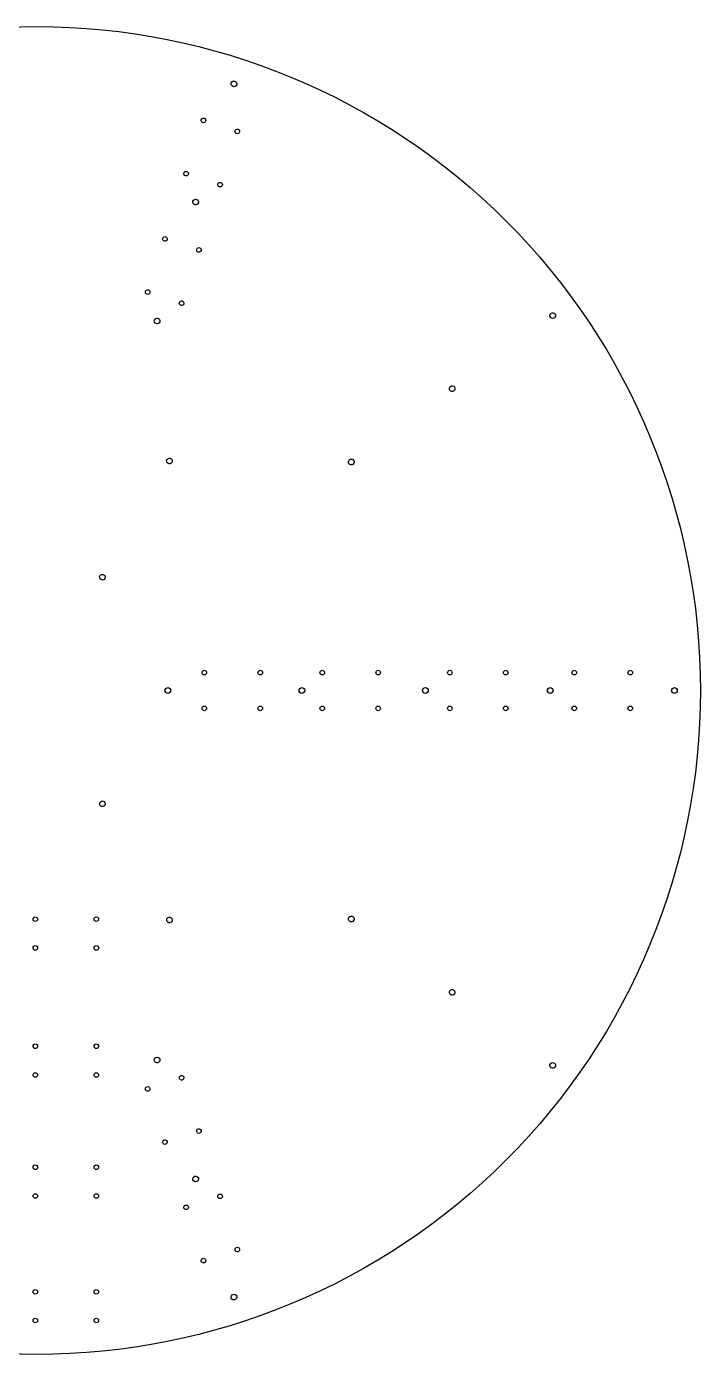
# Model space of a CAD drawing. Header units: millimetres. Extents: x -608 to 608, y 692 to 1908.
# Drawn here: x -10 to 608, y 692 to 1908 of the extents above; entities that cross this region are included whole.
import ezdxf

# ---------------------------------------------------------------- set-up
doc = ezdxf.new("R2010")
doc.units = ezdxf.units.MM
for name, color, linetype in [('contour_ext', 7, 'CONTINUOUS'), ('drill-4.2', 7, 'CONTINUOUS'), ('drill-5.2', 7, 'CONTINUOUS')]:
    doc.layers.add(name, color=color, linetype=linetype)

msp = doc.modelspace()

# ---------------------------------------------------------------- linework, layer by layer
at = {"layer": 'contour_ext', "color": 7}
msp.add_line((607.5, 1300), (607.5, 1300), dxfattribs=at)
for points in [[(-429.56737, 1729.56737), (-315.63902, 1843.495719), (-161.119018, 1907.5), (0, 1907.5)], [(0, 1907.5), (161.119018, 1907.5), (315.63902, 1843.495719), (429.56737, 1729.56737)], [(429.56737, 1729.56737), (543.495719, 1615.63902), (607.5, 1461.119018), (607.5, 1300)], [(607.5, 1300), (607.5, 1138.880982), (543.495719, 984.36098), (429.56737, 870.43263)], [(0, 692.5), (-161.119018, 692.5), (-315.63902, 756.504281), (-429.56737, 870.43263)], [(429.56737, 870.43263), (315.63902, 756.504281), (161.119018, 692.5), (0, 692.5)]]:
    msp.add_open_spline(points, degree=3, dxfattribs=at)
at = {"layer": 'drill-4.2', "color": 7}
for p, q in [((152.94524, 1823.64387), (152.94524, 1823.64387)), ((184.05577, 1813.53544), (184.05577, 1813.53544)), ((137.11555, 1774.92508), (137.11555, 1774.92508)), ((168.22608, 1764.81666), (168.22608, 1764.81666)), ((117.71478, 1715.21726), (117.71478, 1715.21726)), ((148.8253, 1705.10884), (148.8253, 1705.10884)), ((101.88509, 1666.49848), (101.88509, 1666.49848)), ((132.99561, 1656.39005), (132.99561, 1656.39005)), ((155.25002, 1316.35577), (155.25002, 1316.35577)), ((206.47598, 1316.35577), (206.47598, 1316.35577)), ((263.258, 1316.35577), (263.258, 1316.35577)), ((314.48396, 1316.35577), (314.48396, 1316.35577)), ((380.045, 1316.35577), (380.045, 1316.35577)), ((431.2709, 1316.35577), (431.2709, 1316.35577)), ((494.052, 1316.35577), (494.052, 1316.35577)), ((545.2779, 1316.35577), (545.2779, 1316.35577)), ((155.25002, 1283.64423), (155.25002, 1283.64423)), ((206.47598, 1283.64423), (206.47598, 1283.64423)), ((263.258, 1283.64423), (263.258, 1283.64423)), ((314.48396, 1283.64423), (314.48396, 1283.64423)), ((380.045, 1283.64423), (380.045, 1283.64423)), ((431.2709, 1283.64423), (431.2709, 1283.64423)), ((494.052, 1283.64423), (494.052, 1283.64423)), ((545.2779, 1283.64423), (545.2779, 1283.64423)), ((0.46938, 1090.75598), (0.46938, 1090.75598)), ((56.35092, 1090.75598), (56.35092, 1090.75598)), ((0.46938, 1064.48102), (0.46938, 1064.48102)), ((56.35092, 1064.48102), (56.35092, 1064.48102)), ((0.46938, 974.466), (0.46938, 974.466)), ((56.35092, 974.466), (56.35092, 974.466)), ((0.46938, 948.191), (0.46938, 948.191)), ((56.35092, 948.191), (56.35092, 948.191)), ((132.99561, 943.6099), (132.99561, 943.6099)), ((101.88509, 933.5015), (101.88509, 933.5015)), ((148.8253, 894.8912), (148.8253, 894.8912)), ((117.71478, 884.7827), (117.71478, 884.7827)), ((0.46938, 863.78), (0.46938, 863.78)), ((56.35092, 863.78), (56.35092, 863.78)), ((0.46938, 837.505), (0.46938, 837.505)), ((56.35092, 837.505), (56.35092, 837.505)), ((168.22608, 835.1833), (168.22608, 835.1833)), ((137.11555, 825.0749), (137.11555, 825.0749)), ((184.05577, 786.4646), (184.05577, 786.4646)), ((152.94524, 776.3561), (152.94524, 776.3561)), ((0.46938, 749.819), (0.46938, 749.819)), ((56.35092, 749.819), (56.35092, 749.819)), ((0.46938, 723.544), (0.46938, 723.544)), ((56.35092, 723.544), (56.35092, 723.544))]:
    msp.add_line(p, q, dxfattribs=at)
for points in [[(150.29909, 1822.29558), (150.657484, 1823.398614), (151.842206, 1824.002264), (152.94524, 1823.64387)], [(152.94524, 1823.64387), (153.474938, 1823.471763), (153.914571, 1823.096283), (154.167425, 1822.600031)], [(154.167425, 1822.600031), (154.420278, 1822.103779), (154.46564, 1821.527407), (154.29353, 1820.99771)], [(151.64737, 1819.64943), (150.54434, 1820.007829), (149.940695, 1821.192549), (150.29909, 1822.29558)], [(153.249688, 1819.775531), (152.753437, 1819.52268), (152.177066, 1819.47732), (151.64737, 1819.64943)], [(154.29353, 1820.99771), (154.121421, 1820.468014), (153.74594, 1820.028383), (153.249688, 1819.775531)], [(182.7579, 1809.54101), (181.654866, 1809.899404), (181.051216, 1811.084126), (181.40961, 1812.18716)], [(181.40961, 1812.18716), (181.581719, 1812.716856), (181.9572, 1813.156487), (182.453452, 1813.409339)], [(182.453452, 1813.409339), (182.949703, 1813.66219), (183.526074, 1813.70755), (184.05577, 1813.53544)], [(185.40405, 1810.88929), (185.045651, 1809.78626), (183.860931, 1809.182615), (182.7579, 1809.54101)], [(184.05577, 1813.53544), (185.1588, 1813.177041), (185.762445, 1811.992321), (185.40405, 1810.88929)], [(134.4694, 1773.5768), (134.827799, 1774.67983), (136.012519, 1775.283475), (137.11555, 1774.92508)], [(137.11555, 1774.92508), (138.218584, 1774.566686), (138.822234, 1773.381964), (138.46384, 1772.27893)], [(135.81768, 1770.93065), (134.71465, 1771.289049), (134.111005, 1772.473769), (134.4694, 1773.5768)], [(137.419998, 1771.056751), (136.923747, 1770.8039), (136.347376, 1770.75854), (135.81768, 1770.93065)], [(138.46384, 1772.27893), (138.291731, 1771.749234), (137.91625, 1771.309603), (137.419998, 1771.056751)], [(165.706021, 1761.866062), (165.45317, 1762.362313), (165.40781, 1762.938684), (165.57992, 1763.46838)], [(165.57992, 1763.46838), (165.752029, 1763.998076), (166.12751, 1764.437707), (166.623762, 1764.690559)], [(166.9282, 1760.82222), (166.398504, 1760.994329), (165.958873, 1761.36981), (165.706021, 1761.866062)], [(166.623762, 1764.690559), (167.120013, 1764.94341), (167.696384, 1764.98877), (168.22608, 1764.81666)], [(168.22608, 1764.81666), (169.32911, 1764.458261), (169.932755, 1763.273541), (169.57436, 1762.17051)], [(169.57436, 1762.17051), (169.402253, 1761.640812), (169.026773, 1761.201179), (168.530521, 1760.948325)], [(168.530521, 1760.948325), (168.034269, 1760.695472), (167.457897, 1760.65011), (166.9282, 1760.82222)], [(115.194731, 1712.266662), (114.94188, 1712.762913), (114.89652, 1713.339284), (115.06863, 1713.86898)], [(115.06863, 1713.86898), (115.427029, 1714.97201), (116.611749, 1715.575655), (117.71478, 1715.21726)], [(117.71478, 1715.21726), (118.244476, 1715.045151), (118.684107, 1714.66967), (118.936959, 1714.173418)], [(118.936959, 1714.173418), (119.18981, 1713.677167), (119.23517, 1713.100796), (119.06306, 1712.5711)], [(116.41691, 1711.22282), (115.887214, 1711.394929), (115.447583, 1711.77041), (115.194731, 1712.266662)], [(119.06306, 1712.5711), (118.704661, 1711.46807), (117.519941, 1710.864425), (116.41691, 1711.22282)], [(147.52743, 1701.1144), (146.4244, 1701.472799), (145.820755, 1702.657519), (146.17915, 1703.76055)], [(146.17915, 1703.76055), (146.537544, 1704.863584), (147.722266, 1705.467234), (148.8253, 1705.10884)], [(149.129748, 1701.240501), (148.633497, 1700.98765), (148.057126, 1700.94229), (147.52743, 1701.1144)], [(148.8253, 1705.10884), (149.354998, 1704.936733), (149.794631, 1704.561253), (150.047485, 1704.065001)], [(150.17359, 1702.46268), (150.001481, 1701.932984), (149.626, 1701.493353), (149.129748, 1701.240501)], [(150.047485, 1704.065001), (150.300338, 1703.568749), (150.3457, 1702.992377), (150.17359, 1702.46268)], [(100.58722, 1662.50404), (99.48419, 1662.862439), (98.880545, 1664.047159), (99.23894, 1665.15019)], [(99.23894, 1665.15019), (99.597334, 1666.253224), (100.782056, 1666.856874), (101.88509, 1666.49848)], [(101.88509, 1666.49848), (102.414786, 1666.326371), (102.854417, 1665.95089), (103.107269, 1665.454638)], [(103.107269, 1665.454638), (103.36012, 1664.958387), (103.40548, 1664.382016), (103.23337, 1663.85232)], [(103.23337, 1663.85232), (102.874971, 1662.74929), (101.690251, 1662.145645), (100.58722, 1662.50404)], [(131.69774, 1652.39562), (130.59471, 1652.754019), (129.991065, 1653.938739), (130.34946, 1655.04177)], [(130.34946, 1655.04177), (130.707859, 1656.1448), (131.892579, 1656.748445), (132.99561, 1656.39005)], [(133.300058, 1652.521721), (132.803807, 1652.26887), (132.227436, 1652.22351), (131.69774, 1652.39562)], [(132.99561, 1656.39005), (134.098644, 1656.031656), (134.702294, 1654.846934), (134.3439, 1653.7439)], [(134.3439, 1653.7439), (134.171791, 1653.214204), (133.79631, 1652.774573), (133.300058, 1652.521721)], [(151.05002, 1316.35577), (151.05002, 1316.912725), (151.271269, 1317.446868), (151.665096, 1317.840694)], [(151.665096, 1314.870846), (151.271269, 1315.264672), (151.05002, 1315.798815), (151.05002, 1316.35577)], [(151.665096, 1317.840694), (152.058922, 1318.234521), (152.593065, 1318.45577), (153.15002, 1318.45577)], [(153.15002, 1314.25577), (152.593065, 1314.25577), (152.058922, 1314.477019), (151.665096, 1314.870846)], [(153.15002, 1318.45577), (153.706975, 1318.45577), (154.241118, 1318.234521), (154.634944, 1317.840694)], [(154.634944, 1314.870846), (154.241118, 1314.477019), (153.706975, 1314.25577), (153.15002, 1314.25577)], [(154.634944, 1317.840694), (155.028771, 1317.446868), (155.25002, 1316.912725), (155.25002, 1316.35577)], [(155.25002, 1316.35577), (155.25002, 1315.798815), (155.028771, 1315.264672), (154.634944, 1314.870846)], [(202.27598, 1316.35577), (202.27598, 1316.912725), (202.497229, 1317.446868), (202.891056, 1317.840694)], [(202.891056, 1314.870846), (202.497229, 1315.264672), (202.27598, 1315.798815), (202.27598, 1316.35577)], [(202.891056, 1317.840694), (203.284882, 1318.234521), (203.819025, 1318.45577), (204.37598, 1318.45577)], [(204.37598, 1314.25577), (203.819025, 1314.25577), (203.284882, 1314.477019), (202.891056, 1314.870846)], [(204.37598, 1318.45577), (204.932935, 1318.45577), (205.467078, 1318.234521), (205.860904, 1317.840694)], [(205.860904, 1314.870846), (205.467078, 1314.477019), (204.932935, 1314.25577), (204.37598, 1314.25577)], [(205.860904, 1317.840694), (206.254731, 1317.446868), (206.47598, 1316.912725), (206.47598, 1316.35577)], [(206.47598, 1316.35577), (206.47598, 1315.798815), (206.254731, 1315.264672), (205.860904, 1314.870846)], [(259.058, 1316.35577), (259.058, 1316.912725), (259.279249, 1317.446868), (259.673076, 1317.840694)], [(259.673076, 1314.870846), (259.279249, 1315.264672), (259.058, 1315.798815), (259.058, 1316.35577)], [(259.673076, 1317.840694), (260.066902, 1318.234521), (260.601045, 1318.45577), (261.158, 1318.45577)], [(261.158, 1314.25577), (260.601045, 1314.25577), (260.066902, 1314.477019), (259.673076, 1314.870846)], [(261.158, 1318.45577), (261.714955, 1318.45577), (262.249098, 1318.234521), (262.642924, 1317.840694)], [(262.642924, 1314.870846), (262.249098, 1314.477019), (261.714955, 1314.25577), (261.158, 1314.25577)], [(262.642924, 1317.840694), (263.036751, 1317.446868), (263.258, 1316.912725), (263.258, 1316.35577)], [(263.258, 1316.35577), (263.258, 1315.798815), (263.036751, 1315.264672), (262.642924, 1314.870846)], [(310.28396, 1316.35577), (310.28396, 1316.912725), (310.505209, 1317.446868), (310.899036, 1317.840694)], [(310.899036, 1314.870846), (310.505209, 1315.264672), (310.28396, 1315.798815), (310.28396, 1316.35577)], [(310.899036, 1317.840694), (311.292862, 1318.234521), (311.827005, 1318.45577), (312.38396, 1318.45577)], [(312.38396, 1314.25577), (311.827005, 1314.25577), (311.292862, 1314.477019), (310.899036, 1314.870846)], [(312.38396, 1318.45577), (312.940915, 1318.45577), (313.475058, 1318.234521), (313.868884, 1317.840694)], [(313.868884, 1314.870846), (313.475058, 1314.477019), (312.940915, 1314.25577), (312.38396, 1314.25577)], [(313.868884, 1317.840694), (314.262711, 1317.446868), (314.48396, 1316.912725), (314.48396, 1316.35577)], [(314.48396, 1316.35577), (314.48396, 1315.798815), (314.262711, 1315.264672), (313.868884, 1314.870846)], [(375.845, 1316.35577), (375.845, 1316.912725), (376.066249, 1317.446868), (376.460076, 1317.840694)], [(376.460076, 1314.870846), (376.066249, 1315.264672), (375.845, 1315.798815), (375.845, 1316.35577)], [(376.460076, 1317.840694), (376.853902, 1318.234521), (377.388045, 1318.45577), (377.945, 1318.45577)], [(377.945, 1314.25577), (377.388045, 1314.25577), (376.853902, 1314.477019), (376.460076, 1314.870846)], [(377.945, 1318.45577), (378.501955, 1318.45577), (379.036098, 1318.234521), (379.429924, 1317.840694)], [(379.429924, 1314.870846), (379.036098, 1314.477019), (378.501955, 1314.25577), (377.945, 1314.25577)], [(379.429924, 1317.840694), (379.823751, 1317.446868), (380.045, 1316.912725), (380.045, 1316.35577)], [(380.045, 1316.35577), (380.045, 1315.798815), (379.823751, 1315.264672), (379.429924, 1314.870846)], [(427.0709, 1316.35577), (427.0709, 1316.912725), (427.292149, 1317.446868), (427.685976, 1317.840694)], [(427.685976, 1314.870846), (427.292149, 1315.264672), (427.0709, 1315.798815), (427.0709, 1316.35577)], [(427.685976, 1317.840694), (428.079802, 1318.234521), (428.613945, 1318.45577), (429.1709, 1318.45577)], [(429.1709, 1314.25577), (428.613945, 1314.25577), (428.079802, 1314.477019), (427.685976, 1314.870846)], [(429.1709, 1318.45577), (429.727855, 1318.45577), (430.261998, 1318.234521), (430.655824, 1317.840694)], [(430.655824, 1314.870846), (430.261998, 1314.477019), (429.727855, 1314.25577), (429.1709, 1314.25577)], [(430.655824, 1317.840694), (431.049651, 1317.446868), (431.2709, 1316.912725), (431.2709, 1316.35577)], [(431.2709, 1316.35577), (431.2709, 1315.798815), (431.049651, 1315.264672), (430.655824, 1314.870846)], [(489.852, 1316.35577), (489.852, 1316.912725), (490.073249, 1317.446868), (490.467076, 1317.840694)], [(490.467076, 1314.870846), (490.073249, 1315.264672), (489.852, 1315.798815), (489.852, 1316.35577)], [(490.467076, 1317.840694), (490.860902, 1318.234521), (491.395045, 1318.45577), (491.952, 1318.45577)], [(491.952, 1314.25577), (491.395045, 1314.25577), (490.860902, 1314.477019), (490.467076, 1314.870846)], [(491.952, 1318.45577), (492.508955, 1318.45577), (493.043098, 1318.234521), (493.436924, 1317.840694)], [(493.436924, 1314.870846), (493.043098, 1314.477019), (492.508955, 1314.25577), (491.952, 1314.25577)], [(493.436924, 1317.840694), (493.830751, 1317.446868), (494.052, 1316.912725), (494.052, 1316.35577)], [(494.052, 1316.35577), (494.052, 1315.798815), (493.830751, 1315.264672), (493.436924, 1314.870846)], [(541.0779, 1316.35577), (541.0779, 1316.912725), (541.299149, 1317.446868), (541.692976, 1317.840694)], [(541.692976, 1314.870846), (541.299149, 1315.264672), (541.0779, 1315.798815), (541.0779, 1316.35577)], [(541.692976, 1317.840694), (542.086802, 1318.234521), (542.620945, 1318.45577), (543.1779, 1318.45577)], [(543.1779, 1314.25577), (542.620945, 1314.25577), (542.086802, 1314.477019), (541.692976, 1314.870846)], [(543.1779, 1318.45577), (543.734855, 1318.45577), (544.268998, 1318.234521), (544.662824, 1317.840694)], [(544.662824, 1314.870846), (544.268998, 1314.477019), (543.734855, 1314.25577), (543.1779, 1314.25577)], [(544.662824, 1317.840694), (545.056651, 1317.446868), (545.2779, 1316.912725), (545.2779, 1316.35577)], [(545.2779, 1316.35577), (545.2779, 1315.798815), (545.056651, 1315.264672), (544.662824, 1314.870846)], [(151.05002, 1283.64423), (151.05002, 1284.201185), (151.271269, 1284.735328), (151.665096, 1285.129154)], [(151.665096, 1282.159306), (151.271269, 1282.553132), (151.05002, 1283.087275), (151.05002, 1283.64423)], [(151.665096, 1285.129154), (152.058922, 1285.522981), (152.593065, 1285.74423), (153.15002, 1285.74423)], [(153.15002, 1281.54423), (152.593065, 1281.54423), (152.058922, 1281.765479), (151.665096, 1282.159306)], [(153.15002, 1285.74423), (153.706975, 1285.74423), (154.241118, 1285.522981), (154.634944, 1285.129154)], [(154.634944, 1282.159306), (154.241118, 1281.765479), (153.706975, 1281.54423), (153.15002, 1281.54423)], [(154.634944, 1285.129154), (155.028771, 1284.735328), (155.25002, 1284.201185), (155.25002, 1283.64423)], [(155.25002, 1283.64423), (155.25002, 1283.087275), (155.028771, 1282.553132), (154.634944, 1282.159306)], [(202.27598, 1283.64423), (202.27598, 1284.201185), (202.497229, 1284.735328), (202.891056, 1285.129154)], [(202.891056, 1282.159306), (202.497229, 1282.553132), (202.27598, 1283.087275), (202.27598, 1283.64423)], [(202.891056, 1285.129154), (203.284882, 1285.522981), (203.819025, 1285.74423), (204.37598, 1285.74423)], [(204.37598, 1281.54423), (203.819025, 1281.54423), (203.284882, 1281.765479), (202.891056, 1282.159306)], [(204.37598, 1285.74423), (204.932935, 1285.74423), (205.467078, 1285.522981), (205.860904, 1285.129154)], [(205.860904, 1282.159306), (205.467078, 1281.765479), (204.932935, 1281.54423), (204.37598, 1281.54423)], [(205.860904, 1285.129154), (206.254731, 1284.735328), (206.47598, 1284.201185), (206.47598, 1283.64423)], [(206.47598, 1283.64423), (206.47598, 1283.087275), (206.254731, 1282.553132), (205.860904, 1282.159306)], [(259.058, 1283.64423), (259.058, 1284.201185), (259.279249, 1284.735328), (259.673076, 1285.129154)], [(259.673076, 1282.159306), (259.279249, 1282.553132), (259.058, 1283.087275), (259.058, 1283.64423)], [(259.673076, 1285.129154), (260.066902, 1285.522981), (260.601045, 1285.74423), (261.158, 1285.74423)], [(261.158, 1281.54423), (260.601045, 1281.54423), (260.066902, 1281.765479), (259.673076, 1282.159306)], [(261.158, 1285.74423), (261.714955, 1285.74423), (262.249098, 1285.522981), (262.642924, 1285.129154)], [(262.642924, 1282.159306), (262.249098, 1281.765479), (261.714955, 1281.54423), (261.158, 1281.54423)], [(262.642924, 1285.129154), (263.036751, 1284.735328), (263.258, 1284.201185), (263.258, 1283.64423)], [(263.258, 1283.64423), (263.258, 1283.087275), (263.036751, 1282.553132), (262.642924, 1282.159306)], [(310.28396, 1283.64423), (310.28396, 1284.201185), (310.505209, 1284.735328), (310.899036, 1285.129154)], [(310.899036, 1282.159306), (310.505209, 1282.553132), (310.28396, 1283.087275), (310.28396, 1283.64423)], [(310.899036, 1285.129154), (311.292862, 1285.522981), (311.827005, 1285.74423), (312.38396, 1285.74423)], [(312.38396, 1281.54423), (311.827005, 1281.54423), (311.292862, 1281.765479), (310.899036, 1282.159306)], [(312.38396, 1285.74423), (312.940915, 1285.74423), (313.475058, 1285.522981), (313.868884, 1285.129154)], [(313.868884, 1282.159306), (313.475058, 1281.765479), (312.940915, 1281.54423), (312.38396, 1281.54423)], [(313.868884, 1285.129154), (314.262711, 1284.735328), (314.48396, 1284.201185), (314.48396, 1283.64423)], [(314.48396, 1283.64423), (314.48396, 1283.087275), (314.262711, 1282.553132), (313.868884, 1282.159306)], [(375.845, 1283.64423), (375.845, 1284.201185), (376.066249, 1284.735328), (376.460076, 1285.129154)], [(376.460076, 1282.159306), (376.066249, 1282.553132), (375.845, 1283.087275), (375.845, 1283.64423)], [(376.460076, 1285.129154), (376.853902, 1285.522981), (377.388045, 1285.74423), (377.945, 1285.74423)], [(377.945, 1281.54423), (377.388045, 1281.54423), (376.853902, 1281.765479), (376.460076, 1282.159306)], [(377.945, 1285.74423), (378.501955, 1285.74423), (379.036098, 1285.522981), (379.429924, 1285.129154)], [(379.429924, 1282.159306), (379.036098, 1281.765479), (378.501955, 1281.54423), (377.945, 1281.54423)], [(379.429924, 1285.129154), (379.823751, 1284.735328), (380.045, 1284.201185), (380.045, 1283.64423)], [(380.045, 1283.64423), (380.045, 1283.087275), (379.823751, 1282.553132), (379.429924, 1282.159306)], [(427.0709, 1283.64423), (427.0709, 1284.201185), (427.292149, 1284.735328), (427.685976, 1285.129154)], [(427.685976, 1282.159306), (427.292149, 1282.553132), (427.0709, 1283.087275), (427.0709, 1283.64423)], [(427.685976, 1285.129154), (428.079802, 1285.522981), (428.613945, 1285.74423), (429.1709, 1285.74423)], [(429.1709, 1281.54423), (428.613945, 1281.54423), (428.079802, 1281.765479), (427.685976, 1282.159306)], [(429.1709, 1285.74423), (429.727855, 1285.74423), (430.261998, 1285.522981), (430.655824, 1285.129154)], [(430.655824, 1282.159306), (430.261998, 1281.765479), (429.727855, 1281.54423), (429.1709, 1281.54423)], [(430.655824, 1285.129154), (431.049651, 1284.735328), (431.2709, 1284.201185), (431.2709, 1283.64423)], [(431.2709, 1283.64423), (431.2709, 1283.087275), (431.049651, 1282.553132), (430.655824, 1282.159306)], [(489.852, 1283.64423), (489.852, 1284.201185), (490.073249, 1284.735328), (490.467076, 1285.129154)], [(490.467076, 1282.159306), (490.073249, 1282.553132), (489.852, 1283.087275), (489.852, 1283.64423)], [(490.467076, 1285.129154), (490.860902, 1285.522981), (491.395045, 1285.74423), (491.952, 1285.74423)], [(491.952, 1281.54423), (491.395045, 1281.54423), (490.860902, 1281.765479), (490.467076, 1282.159306)], [(491.952, 1285.74423), (492.508955, 1285.74423), (493.043098, 1285.522981), (493.436924, 1285.129154)], [(493.436924, 1282.159306), (493.043098, 1281.765479), (492.508955, 1281.54423), (491.952, 1281.54423)], [(493.436924, 1285.129154), (493.830751, 1284.735328), (494.052, 1284.201185), (494.052, 1283.64423)], [(494.052, 1283.64423), (494.052, 1283.087275), (493.830751, 1282.553132), (493.436924, 1282.159306)], [(541.0779, 1283.64423), (541.0779, 1284.201185), (541.299149, 1284.735328), (541.692976, 1285.129154)], [(541.692976, 1282.159306), (541.299149, 1282.553132), (541.0779, 1283.087275), (541.0779, 1283.64423)], [(541.692976, 1285.129154), (542.086802, 1285.522981), (542.620945, 1285.74423), (543.1779, 1285.74423)], [(543.1779, 1281.54423), (542.620945, 1281.54423), (542.086802, 1281.765479), (541.692976, 1282.159306)], [(543.1779, 1285.74423), (543.734855, 1285.74423), (544.268998, 1285.522981), (544.662824, 1285.129154)], [(544.662824, 1282.159306), (544.268998, 1281.765479), (543.734855, 1281.54423), (543.1779, 1281.54423)], [(544.662824, 1285.129154), (545.056651, 1284.735328), (545.2779, 1284.201185), (545.2779, 1283.64423)], [(545.2779, 1283.64423), (545.2779, 1283.087275), (545.056651, 1282.553132), (544.662824, 1282.159306)], [(-3.73062, 1090.75598), (-3.73062, 1091.312935), (-3.509371, 1091.847078), (-3.115544, 1092.240904)], [(-3.115544, 1089.271056), (-3.509371, 1089.664882), (-3.73062, 1090.199025), (-3.73062, 1090.75598)], [(-3.115544, 1092.240904), (-2.721718, 1092.634731), (-2.187575, 1092.85598), (-1.63062, 1092.85598)], [(-1.63062, 1088.65598), (-2.187575, 1088.65598), (-2.721718, 1088.877229), (-3.115544, 1089.271056)], [(-1.63062, 1092.85598), (-1.073665, 1092.85598), (-0.539522, 1092.634731), (-0.145696, 1092.240904)], [(-0.145696, 1089.271056), (-0.539522, 1088.877229), (-1.073665, 1088.65598), (-1.63062, 1088.65598)], [(-0.145696, 1092.240904), (0.248131, 1091.847078), (0.46938, 1091.312935), (0.46938, 1090.75598)], [(0.46938, 1090.75598), (0.46938, 1090.199025), (0.248131, 1089.664882), (-0.145696, 1089.271056)], [(52.15092, 1090.75598), (52.15092, 1091.312935), (52.372169, 1091.847078), (52.765996, 1092.240904)], [(52.765996, 1089.271056), (52.372169, 1089.664882), (52.15092, 1090.199025), (52.15092, 1090.75598)], [(52.765996, 1092.240904), (53.159822, 1092.634731), (53.693965, 1092.85598), (54.25092, 1092.85598)], [(54.25092, 1088.65598), (53.693965, 1088.65598), (53.159822, 1088.877229), (52.765996, 1089.271056)], [(54.25092, 1092.85598), (54.807875, 1092.85598), (55.342018, 1092.634731), (55.735844, 1092.240904)], [(55.735844, 1089.271056), (55.342018, 1088.877229), (54.807875, 1088.65598), (54.25092, 1088.65598)], [(55.735844, 1092.240904), (56.129671, 1091.847078), (56.35092, 1091.312935), (56.35092, 1090.75598)], [(56.35092, 1090.75598), (56.35092, 1090.199025), (56.129671, 1089.664882), (55.735844, 1089.271056)], [(-3.73062, 1064.48102), (-3.73062, 1065.037975), (-3.509371, 1065.572118), (-3.115544, 1065.965944)], [(-3.115544, 1062.996096), (-3.509371, 1063.389922), (-3.73062, 1063.924065), (-3.73062, 1064.48102)], [(-3.115544, 1065.965944), (-2.721718, 1066.359771), (-2.187575, 1066.58102), (-1.63062, 1066.58102)], [(-1.63062, 1062.38102), (-2.187575, 1062.38102), (-2.721718, 1062.602269), (-3.115544, 1062.996096)], [(-1.63062, 1066.58102), (-1.073665, 1066.58102), (-0.539522, 1066.359771), (-0.145696, 1065.965944)], [(-0.145696, 1062.996096), (-0.539522, 1062.602269), (-1.073665, 1062.38102), (-1.63062, 1062.38102)], [(-0.145696, 1065.965944), (0.248131, 1065.572118), (0.46938, 1065.037975), (0.46938, 1064.48102)], [(0.46938, 1064.48102), (0.46938, 1063.924065), (0.248131, 1063.389922), (-0.145696, 1062.996096)], [(52.15092, 1064.48102), (52.15092, 1065.037975), (52.372169, 1065.572118), (52.765996, 1065.965944)], [(52.765996, 1062.996096), (52.372169, 1063.389922), (52.15092, 1063.924065), (52.15092, 1064.48102)], [(52.765996, 1065.965944), (53.159822, 1066.359771), (53.693965, 1066.58102), (54.25092, 1066.58102)], [(54.25092, 1062.38102), (53.693965, 1062.38102), (53.159822, 1062.602269), (52.765996, 1062.996096)], [(54.25092, 1066.58102), (54.807875, 1066.58102), (55.342018, 1066.359771), (55.735844, 1065.965944)], [(55.735844, 1062.996096), (55.342018, 1062.602269), (54.807875, 1062.38102), (54.25092, 1062.38102)], [(55.735844, 1065.965944), (56.129671, 1065.572118), (56.35092, 1065.037975), (56.35092, 1064.48102)], [(56.35092, 1064.48102), (56.35092, 1063.924065), (56.129671, 1063.389922), (55.735844, 1062.996096)], [(-3.73062, 974.466), (-3.73062, 975.022955), (-3.509371, 975.557098), (-3.115544, 975.950924)], [(-3.115544, 972.981076), (-3.509371, 973.374902), (-3.73062, 973.909045), (-3.73062, 974.466)], [(-3.115544, 975.950924), (-2.721718, 976.344751), (-2.187575, 976.566), (-1.63062, 976.566)], [(-1.63062, 972.366), (-2.187575, 972.366), (-2.721718, 972.587249), (-3.115544, 972.981076)], [(-1.63062, 976.566), (-1.073665, 976.566), (-0.539522, 976.344751), (-0.145696, 975.950924)], [(-0.145696, 972.981076), (-0.539522, 972.587249), (-1.073665, 972.366), (-1.63062, 972.366)], [(-0.145696, 975.950924), (0.248131, 975.557098), (0.46938, 975.022955), (0.46938, 974.466)], [(0.46938, 974.466), (0.46938, 973.909045), (0.248131, 973.374902), (-0.145696, 972.981076)], [(52.15092, 974.466), (52.15092, 975.022955), (52.372169, 975.557098), (52.765996, 975.950924)], [(52.765996, 972.981076), (52.372169, 973.374902), (52.15092, 973.909045), (52.15092, 974.466)], [(52.765996, 975.950924), (53.159822, 976.344751), (53.693965, 976.566), (54.25092, 976.566)], [(54.25092, 972.366), (53.693965, 972.366), (53.159822, 972.587249), (52.765996, 972.981076)], [(54.25092, 976.566), (54.807875, 976.566), (55.342018, 976.344751), (55.735844, 975.950924)], [(55.735844, 972.981076), (55.342018, 972.587249), (54.807875, 972.366), (54.25092, 972.366)], [(55.735844, 975.950924), (56.129671, 975.557098), (56.35092, 975.022955), (56.35092, 974.466)], [(56.35092, 974.466), (56.35092, 973.909045), (56.129671, 973.374902), (55.735844, 972.981076)], [(-3.73062, 948.191), (-3.730631, 948.747962), (-3.509386, 949.282115), (-3.115558, 949.67595)], [(-3.115544, 946.706076), (-3.509371, 947.099902), (-3.73062, 947.634045), (-3.73062, 948.191)], [(-3.115558, 949.67595), (-2.721731, 950.069785), (-2.187582, 950.29104), (-1.63062, 950.29104)], [(-1.63062, 950.29104), (-1.073658, 950.29104), (-0.539509, 950.069785), (-0.145682, 949.67595)], [(0.46938, 948.191), (0.46938, 947.634045), (0.248131, 947.099902), (-0.145696, 946.706076)], [(-0.145682, 949.67595), (0.248146, 949.282115), (0.469391, 948.747962), (0.46938, 948.191)], [(52.15092, 948.191), (52.150909, 948.747962), (52.372154, 949.282115), (52.765982, 949.67595)], [(52.765996, 946.706076), (52.372169, 947.099902), (52.15092, 947.634045), (52.15092, 948.191)], [(52.765982, 949.67595), (53.159809, 950.069785), (53.693958, 950.29104), (54.25092, 950.29104)], [(54.25092, 950.29104), (54.807882, 950.29104), (55.342031, 950.069785), (55.735858, 949.67595)], [(56.35092, 948.191), (56.35092, 947.634045), (56.129671, 947.099902), (55.735844, 946.706076)], [(55.735858, 949.67595), (56.129686, 949.282115), (56.350931, 948.747962), (56.35092, 948.191)], [(131.69774, 947.6044), (132.227438, 947.776509), (132.803812, 947.731147), (133.300064, 947.478291)], [(-1.63062, 946.091), (-2.187575, 946.091), (-2.721718, 946.312249), (-3.115544, 946.706076)], [(-0.145696, 946.706076), (-0.539522, 946.312249), (-1.073665, 946.091), (-1.63062, 946.091)], [(54.25092, 946.091), (53.693965, 946.091), (53.159822, 946.312249), (52.765996, 946.706076)], [(55.735844, 946.706076), (55.342018, 946.312249), (54.807875, 946.091), (54.25092, 946.091)], [(99.23894, 934.8498), (99.066817, 935.379501), (99.112171, 935.955882), (99.365024, 936.452143)], [(99.365024, 936.452143), (99.617876, 936.948404), (100.057515, 937.323891), (100.58722, 937.496)], [(100.58722, 937.496), (101.116917, 937.668106), (101.693288, 937.622742), (102.189538, 937.369887)], [(102.189538, 937.369887), (102.685787, 937.117031), (103.061265, 936.677397), (103.23337, 936.1477)], [(103.23337, 936.1477), (103.405493, 935.617999), (103.360139, 935.041618), (103.107286, 934.545357)], [(130.34946, 944.9582), (130.177337, 945.487901), (130.222691, 946.064282), (130.475544, 946.560543)], [(131.393292, 943.736013), (130.897043, 943.988869), (130.521565, 944.428503), (130.34946, 944.9582)], [(130.475544, 946.560543), (130.728396, 947.056804), (131.168035, 947.432291), (131.69774, 947.6044)], [(132.99561, 943.6099), (132.465913, 943.437794), (131.889542, 943.483158), (131.393292, 943.736013)], [(134.217812, 944.653754), (133.964958, 944.157493), (133.525317, 943.782007), (132.99561, 943.6099)], [(133.300064, 947.478291), (133.796316, 947.225435), (134.171795, 946.7858), (134.3439, 946.2561)], [(134.3439, 946.2561), (134.516022, 945.726398), (134.470667, 945.150015), (134.217812, 944.653754)], [(100.282772, 933.627613), (99.786523, 933.880469), (99.411045, 934.320103), (99.23894, 934.8498)], [(101.88509, 933.5015), (101.355393, 933.329394), (100.779022, 933.374758), (100.282772, 933.627613)], [(103.107286, 934.545357), (102.854434, 934.049096), (102.414795, 933.673609), (101.88509, 933.5015)], [(115.06863, 886.131), (114.896507, 886.660701), (114.941861, 887.237082), (115.194714, 887.733343)], [(115.194714, 887.733343), (115.447566, 888.229604), (115.887205, 888.605091), (116.41691, 888.7772)], [(116.41691, 888.7772), (116.946607, 888.949306), (117.522978, 888.903942), (118.019228, 888.651087)], [(118.019228, 888.651087), (118.515477, 888.398231), (118.890955, 887.958597), (119.06306, 887.4289)], [(119.06306, 887.4289), (119.235183, 886.899199), (119.189829, 886.322818), (118.936976, 885.826557)], [(146.17915, 896.2394), (146.007027, 896.769101), (146.052381, 897.345482), (146.305234, 897.841743)], [(148.8253, 894.8912), (147.722292, 894.532798), (146.537582, 895.136402), (146.17915, 896.2394)], [(146.305234, 897.841743), (146.558086, 898.338004), (146.997725, 898.713491), (147.52743, 898.8856)], [(147.52743, 898.8856), (148.057128, 899.057709), (148.633502, 899.012347), (149.129754, 898.759491)], [(150.17359, 897.5373), (150.531951, 896.434281), (149.928308, 895.249595), (148.8253, 894.8912)], [(149.129754, 898.759491), (149.626006, 898.506635), (150.001485, 898.067), (150.17359, 897.5373)], [(116.112462, 884.908813), (115.616213, 885.161669), (115.240735, 885.601303), (115.06863, 886.131)], [(117.71478, 884.7827), (117.185083, 884.610594), (116.608712, 884.655958), (116.112462, 884.908813)], [(118.936976, 885.826557), (118.684124, 885.330296), (118.244485, 884.954809), (117.71478, 884.7827)], [(-3.73062, 863.78), (-3.73062, 864.336955), (-3.509371, 864.871098), (-3.115544, 865.264924)], [(-3.115544, 862.295076), (-3.509371, 862.688902), (-3.73062, 863.223045), (-3.73062, 863.78)], [(-3.115544, 865.264924), (-2.721718, 865.658751), (-2.187575, 865.88), (-1.63062, 865.88)], [(-1.63062, 865.88), (-1.073665, 865.88), (-0.539522, 865.658751), (-0.145696, 865.264924)], [(-0.145696, 865.264924), (0.248131, 864.871098), (0.46938, 864.336955), (0.46938, 863.78)], [(0.46938, 863.78), (0.46938, 863.223045), (0.248131, 862.688902), (-0.145696, 862.295076)], [(52.15092, 863.78), (52.15092, 864.336955), (52.372169, 864.871098), (52.765996, 865.264924)], [(52.765996, 862.295076), (52.372169, 862.688902), (52.15092, 863.223045), (52.15092, 863.78)], [(52.765996, 865.264924), (53.159822, 865.658751), (53.693965, 865.88), (54.25092, 865.88)], [(54.25092, 865.88), (54.807875, 865.88), (55.342018, 865.658751), (55.735844, 865.264924)], [(55.735844, 865.264924), (56.129671, 864.871098), (56.35092, 864.336955), (56.35092, 863.78)], [(56.35092, 863.78), (56.35092, 863.223045), (56.129671, 862.688902), (55.735844, 862.295076)], [(-1.63062, 861.68), (-2.187575, 861.68), (-2.721718, 861.901249), (-3.115544, 862.295076)], [(-0.145696, 862.295076), (-0.539522, 861.901249), (-1.073665, 861.68), (-1.63062, 861.68)], [(54.25092, 861.68), (53.693965, 861.68), (53.159822, 861.901249), (52.765996, 862.295076)], [(55.735844, 862.295076), (55.342018, 861.901249), (54.807875, 861.68), (54.25092, 861.68)], [(-3.73062, 837.505), (-3.73062, 838.061955), (-3.509371, 838.596098), (-3.115544, 838.989924)], [(-3.115544, 838.989924), (-2.721718, 839.383751), (-2.187575, 839.605), (-1.63062, 839.605)], [(-1.63062, 839.605), (-1.073665, 839.605), (-0.539522, 839.383751), (-0.145696, 838.989924)], [(-0.145696, 838.989924), (0.248131, 838.596098), (0.46938, 838.061955), (0.46938, 837.505)], [(52.15092, 837.505), (52.15092, 838.061955), (52.372169, 838.596098), (52.765996, 838.989924)], [(52.765996, 838.989924), (53.159822, 839.383751), (53.693965, 839.605), (54.25092, 839.605)], [(54.25092, 839.605), (54.807875, 839.605), (55.342018, 839.383751), (55.735844, 838.989924)], [(55.735844, 838.989924), (56.129671, 838.596098), (56.35092, 838.061955), (56.35092, 837.505)], [(165.706004, 838.133943), (165.958856, 838.630204), (166.398495, 839.005691), (166.9282, 839.1778)], [(166.9282, 839.1778), (167.457898, 839.349909), (168.034272, 839.304547), (168.530524, 839.051691)], [(168.530524, 839.051691), (169.026776, 838.798835), (169.402255, 838.3592), (169.57436, 837.8295)], [(-3.115544, 836.020076), (-3.509371, 836.413902), (-3.73062, 836.948045), (-3.73062, 837.505)], [(-1.63062, 835.405), (-2.187575, 835.405), (-2.721718, 835.626249), (-3.115544, 836.020076)], [(-0.145696, 836.020076), (-0.539522, 835.626249), (-1.073665, 835.405), (-1.63062, 835.405)], [(0.46938, 837.505), (0.46938, 836.948045), (0.248131, 836.413902), (-0.145696, 836.020076)], [(52.765996, 836.020076), (52.372169, 836.413902), (52.15092, 836.948045), (52.15092, 837.505)], [(54.25092, 835.405), (53.693965, 835.405), (53.159822, 835.626249), (52.765996, 836.020076)], [(55.735844, 836.020076), (55.342018, 835.626249), (54.807875, 835.405), (54.25092, 835.405)], [(56.35092, 837.505), (56.35092, 836.948045), (56.129671, 836.413902), (55.735844, 836.020076)], [(134.4694, 826.4232), (134.297277, 826.952901), (134.342631, 827.529282), (134.595484, 828.025543)], [(135.513232, 825.201013), (135.016983, 825.453869), (134.641505, 825.893503), (134.4694, 826.4232)], [(134.595484, 828.025543), (134.848336, 828.521804), (135.287975, 828.897291), (135.81768, 829.0694)], [(135.81768, 829.0694), (136.347378, 829.241509), (136.923752, 829.196147), (137.420004, 828.943291)], [(137.420004, 828.943291), (137.916256, 828.690435), (138.291735, 828.2508), (138.46384, 827.7211)], [(138.46384, 827.7211), (138.635962, 827.191398), (138.590607, 826.615015), (138.337752, 826.118754)], [(165.57992, 836.5316), (165.407797, 837.061301), (165.453151, 837.637682), (165.706004, 838.133943)], [(166.623756, 835.309409), (166.127504, 835.562265), (165.752025, 836.0019), (165.57992, 836.5316)], [(168.22608, 835.1833), (167.696382, 835.011191), (167.120008, 835.056553), (166.623756, 835.309409)], [(169.448276, 836.227157), (169.195424, 835.730896), (168.755785, 835.355409), (168.22608, 835.1833)], [(169.57436, 837.8295), (169.746483, 837.299799), (169.701129, 836.723418), (169.448276, 836.227157)], [(137.11555, 825.0749), (136.585853, 824.902794), (136.009482, 824.948158), (135.513232, 825.201013)], [(138.337752, 826.118754), (138.084898, 825.622493), (137.645257, 825.247007), (137.11555, 825.0749)], [(181.535698, 789.415146), (181.788552, 789.911407), (182.228193, 790.286893), (182.7579, 790.459)], [(182.7579, 790.459), (183.287597, 790.631106), (183.863968, 790.585742), (184.360218, 790.332887)], [(184.360218, 790.332887), (184.856467, 790.080031), (185.231945, 789.640397), (185.40405, 789.1107)], [(150.29909, 777.7044), (150.126967, 778.234101), (150.172321, 778.810482), (150.425174, 779.306743)], [(151.342922, 776.482213), (150.846673, 776.735069), (150.471195, 777.174703), (150.29909, 777.7044)], [(150.425174, 779.306743), (150.678026, 779.803004), (151.117665, 780.178491), (151.64737, 780.3506)], [(151.64737, 780.3506), (152.177068, 780.522709), (152.753442, 780.477347), (153.249694, 780.224491)], [(153.249694, 780.224491), (153.745946, 779.971635), (154.121425, 779.532), (154.29353, 779.0023)], [(154.29353, 779.0023), (154.465652, 778.472598), (154.420297, 777.896215), (154.167442, 777.399954)], [(181.40961, 787.8128), (181.237488, 788.342502), (181.282843, 788.918885), (181.535698, 789.415146)], [(184.05577, 786.4646), (182.952759, 786.106192), (181.768042, 786.709797), (181.40961, 787.8128)], [(185.40405, 789.1107), (185.762412, 788.007684), (185.158774, 786.822999), (184.05577, 786.4646)], [(152.94524, 776.3561), (152.415543, 776.183994), (151.839172, 776.229358), (151.342922, 776.482213)], [(154.167442, 777.399954), (153.914588, 776.903693), (153.474947, 776.528207), (152.94524, 776.3561)], [(-3.73062, 749.819), (-3.73062, 750.375955), (-3.509371, 750.910098), (-3.115544, 751.303924)], [(-3.115544, 748.334076), (-3.509371, 748.727902), (-3.73062, 749.262045), (-3.73062, 749.819)], [(-3.115544, 751.303924), (-2.721718, 751.697751), (-2.187575, 751.919), (-1.63062, 751.919)], [(-1.63062, 747.719), (-2.187575, 747.719), (-2.721718, 747.940249), (-3.115544, 748.334076)], [(-1.63062, 751.919), (-1.073665, 751.919), (-0.539522, 751.697751), (-0.145696, 751.303924)], [(-0.145696, 748.334076), (-0.539522, 747.940249), (-1.073665, 747.719), (-1.63062, 747.719)], [(-0.145696, 751.303924), (0.248131, 750.910098), (0.46938, 750.375955), (0.46938, 749.819)], [(0.46938, 749.819), (0.46938, 749.262045), (0.248131, 748.727902), (-0.145696, 748.334076)], [(52.15092, 749.819), (52.15092, 750.375955), (52.372169, 750.910098), (52.765996, 751.303924)], [(52.765996, 748.334076), (52.372169, 748.727902), (52.15092, 749.262045), (52.15092, 749.819)], [(52.765996, 751.303924), (53.159822, 751.697751), (53.693965, 751.919), (54.25092, 751.919)], [(54.25092, 747.719), (53.693965, 747.719), (53.159822, 747.940249), (52.765996, 748.334076)], [(54.25092, 751.919), (54.807875, 751.919), (55.342018, 751.697751), (55.735844, 751.303924)], [(55.735844, 748.334076), (55.342018, 747.940249), (54.807875, 747.719), (54.25092, 747.719)], [(55.735844, 751.303924), (56.129671, 750.910098), (56.35092, 750.375955), (56.35092, 749.819)], [(56.35092, 749.819), (56.35092, 749.262045), (56.129671, 748.727902), (55.735844, 748.334076)], [(-3.73062, 723.544), (-3.73062, 724.100955), (-3.509371, 724.635098), (-3.115544, 725.028924)], [(-3.115544, 722.059076), (-3.509371, 722.452902), (-3.73062, 722.987045), (-3.73062, 723.544)], [(-3.115544, 725.028924), (-2.721718, 725.422751), (-2.187575, 725.644), (-1.63062, 725.644)], [(-1.63062, 721.444), (-2.187575, 721.444), (-2.721718, 721.665249), (-3.115544, 722.059076)], [(-1.63062, 725.644), (-1.073665, 725.644), (-0.539522, 725.422751), (-0.145696, 725.028924)], [(-0.145696, 722.059076), (-0.539522, 721.665249), (-1.073665, 721.444), (-1.63062, 721.444)], [(-0.145696, 725.028924), (0.248131, 724.635098), (0.46938, 724.100955), (0.46938, 723.544)], [(0.46938, 723.544), (0.46938, 722.987045), (0.248131, 722.452902), (-0.145696, 722.059076)], [(52.15092, 723.544), (52.15092, 724.100955), (52.372169, 724.635098), (52.765996, 725.028924)], [(52.765996, 722.059076), (52.372169, 722.452902), (52.15092, 722.987045), (52.15092, 723.544)], [(52.765996, 725.028924), (53.159822, 725.422751), (53.693965, 725.644), (54.25092, 725.644)], [(54.25092, 721.444), (53.693965, 721.444), (53.159822, 721.665249), (52.765996, 722.059076)], [(54.25092, 725.644), (54.807875, 725.644), (55.342018, 725.422751), (55.735844, 725.028924)], [(55.735844, 722.059076), (55.342018, 721.665249), (54.807875, 721.444), (54.25092, 721.444)], [(55.735844, 725.028924), (56.129671, 724.635098), (56.35092, 724.100955), (56.35092, 723.544)], [(56.35092, 723.544), (56.35092, 722.987045), (56.129671, 722.452902), (55.735844, 722.059076)]]:
    msp.add_open_spline(points, degree=3, dxfattribs=at)
at = {"layer": 'drill-5.2', "color": 7}
for p, q in [((181.16151, 1857.55758), (181.16151, 1857.55758)), ((146.00253, 1749.34956), (146.00253, 1749.34956)), ((110.69336, 1640.67753), (110.69336, 1640.67753)), ((474.2869, 1644.58953), (474.2869, 1644.58953)), ((382.2396, 1577.71332), (382.2396, 1577.71332)), ((122.54517, 1512.25375), (122.54517, 1512.25375)), ((289.79811, 1510.55029), (289.79811, 1510.55029)), ((61.15818, 1405.92849), (61.15818, 1405.92849)), ((122.316, 1300), (122.316, 1300)), ((245.08999, 1300), (245.08999, 1300)), ((358.21, 1300), (358.21, 1300)), ((472.474, 1300), (472.474, 1300)), ((586.251, 1300), (586.251, 1300)), ((61.15813, 1194.07156), (61.15813, 1194.07156)), ((122.54514, 1087.74627), (122.54514, 1087.74627)), ((289.79809, 1089.44971), (289.79809, 1089.44971)), ((382.2395, 1022.28675), (382.2395, 1022.28675)), ((110.69332, 959.32245), (110.69332, 959.32245)), ((474.287, 955.41039), (474.287, 955.41039)), ((146.00255, 850.6504), (146.00255, 850.6504)), ((181.16155, 742.4424), (181.16155, 742.4424))]:
    msp.add_line(p, q, dxfattribs=at)
for points in [[(179.55462, 1852.61209), (178.188961, 1853.055821), (177.44159, 1854.522621), (177.88532, 1855.88828)], [(177.88532, 1855.88828), (178.329051, 1857.253939), (179.795851, 1858.00131), (181.16151, 1857.55758)], [(181.538444, 1852.768215), (180.924037, 1852.45516), (180.210434, 1852.399), (179.55462, 1852.61209)], [(181.16151, 1857.55758), (181.817324, 1857.344495), (182.36163, 1856.879616), (182.674687, 1856.265211)], [(182.83082, 1854.28139), (182.617733, 1853.625575), (182.152851, 1853.08127), (181.538444, 1852.768215)], [(182.674687, 1856.265211), (182.987743, 1855.650806), (183.043906, 1854.937204), (182.83082, 1854.28139)], [(142.72634, 1747.68026), (143.170071, 1749.045919), (144.636871, 1749.79329), (146.00253, 1749.34956)], [(144.39564, 1744.40407), (143.029981, 1744.847801), (142.28261, 1746.314601), (142.72634, 1747.68026)], [(147.67183, 1746.07337), (147.228099, 1744.707711), (145.761299, 1743.96034), (144.39564, 1744.40407)], [(146.00253, 1749.34956), (147.368189, 1748.905829), (148.11556, 1747.439029), (147.67183, 1746.07337)], [(107.41717, 1639.00822), (107.630255, 1639.664034), (108.095134, 1640.20834), (108.709539, 1640.521397)], [(108.709539, 1640.521397), (109.323944, 1640.834453), (110.037546, 1640.890616), (110.69336, 1640.67753)], [(110.69336, 1640.67753), (111.349174, 1640.464445), (111.89348, 1639.999566), (112.206537, 1639.385161)], [(470.08, 1641.53304), (469.674684, 1642.090908), (469.50758, 1642.786939), (469.615451, 1643.468013)], [(469.615451, 1643.468013), (469.723322, 1644.149087), (470.097331, 1644.759415), (470.6552, 1645.16473)], [(471.776722, 1640.493286), (471.095645, 1640.601157), (470.485315, 1640.975168), (470.08, 1641.53304)], [(470.6552, 1645.16473), (471.213069, 1645.57005), (471.909102, 1645.737155), (472.590178, 1645.629284)], [(473.7117, 1640.95784), (473.153831, 1640.55252), (472.457798, 1640.385415), (471.776722, 1640.493286)], [(472.590178, 1645.629284), (473.271255, 1645.521413), (473.881585, 1645.147402), (474.2869, 1644.58953)], [(474.751449, 1642.654557), (474.643578, 1641.973483), (474.269569, 1641.363155), (473.7117, 1640.95784)], [(474.2869, 1644.58953), (474.692216, 1644.031662), (474.85932, 1643.335631), (474.751449, 1642.654557)], [(109.08647, 1635.73203), (107.720811, 1636.175761), (106.97344, 1637.642561), (107.41717, 1639.00822)], [(111.070297, 1635.888159), (110.45589, 1635.575102), (109.742285, 1635.518941), (109.08647, 1635.73203)], [(112.36267, 1637.40134), (112.149585, 1636.745523), (111.684704, 1636.201215), (111.070297, 1635.888159)], [(112.206537, 1639.385161), (112.519593, 1638.770756), (112.575756, 1638.057154), (112.36267, 1637.40134)], [(378.0327, 1574.65684), (377.188679, 1575.818538), (377.446204, 1577.444495), (378.6079, 1578.28852)], [(379.729422, 1573.617086), (379.048345, 1573.724957), (378.438015, 1574.098968), (378.0327, 1574.65684)], [(378.6079, 1578.28852), (379.165769, 1578.69384), (379.861802, 1578.860945), (380.542878, 1578.753074)], [(381.6644, 1574.08164), (381.106531, 1573.67632), (380.410498, 1573.509215), (379.729422, 1573.617086)], [(380.542878, 1578.753074), (381.223955, 1578.645203), (381.834285, 1578.271192), (382.2396, 1577.71332)], [(382.2396, 1577.71332), (383.083621, 1576.551622), (382.826096, 1574.925665), (381.6644, 1574.08164)], [(118.733764, 1509.32916), (118.555293, 1509.995227), (118.648727, 1510.704911), (118.99351, 1511.30209)], [(119.94517, 1507.75042), (119.347991, 1508.095202), (118.912235, 1508.663092), (118.733764, 1509.32916)], [(118.99351, 1511.30209), (119.711482, 1512.545645), (121.301612, 1512.971717), (122.54517, 1512.25375)], [(121.918103, 1507.490679), (121.252035, 1507.312206), (120.54235, 1507.405638), (119.94517, 1507.75042)], [(123.49684, 1508.70209), (123.152059, 1508.104909), (122.58417, 1507.669151), (121.918103, 1507.490679)], [(122.54517, 1512.25375), (123.788729, 1511.535781), (124.214805, 1509.94565), (123.49684, 1508.70209)], [(285.59122, 1507.49381), (284.747199, 1508.655508), (285.004724, 1510.281465), (286.16642, 1511.12549)], [(289.2229, 1506.9186), (288.061199, 1506.074581), (286.435242, 1506.332111), (285.59122, 1507.49381)], [(286.16642, 1511.12549), (286.724288, 1511.530806), (287.420319, 1511.69791), (288.101393, 1511.590039)], [(288.101393, 1511.590039), (288.782467, 1511.482168), (289.392795, 1511.108159), (289.79811, 1510.55029)], [(290.262654, 1508.615315), (290.154781, 1507.934241), (289.78077, 1507.323914), (289.2229, 1506.9186)], [(289.79811, 1510.55029), (290.203425, 1509.992421), (290.370527, 1509.296389), (290.262654, 1508.615315)], [(57.346774, 1403.00389), (57.168303, 1403.669957), (57.261737, 1404.379641), (57.60652, 1404.97682)], [(58.55818, 1401.42515), (57.961001, 1401.769932), (57.525245, 1402.337822), (57.346774, 1403.00389)], [(57.60652, 1404.97682), (58.324489, 1406.220379), (59.91462, 1406.646455), (61.15818, 1405.92849)], [(60.531113, 1401.165409), (59.865045, 1400.986936), (59.15536, 1401.080368), (58.55818, 1401.42515)], [(62.10985, 1402.37682), (61.765069, 1401.779639), (61.19718, 1401.343881), (60.531113, 1401.165409)], [(61.15818, 1405.92849), (61.755361, 1405.583709), (62.191119, 1405.01582), (62.369591, 1404.349753)], [(62.369591, 1404.349753), (62.548064, 1403.683685), (62.454632, 1402.974), (62.10985, 1402.37682)], [(117.116, 1300), (117.116, 1300.689563), (117.389928, 1301.350883), (117.877522, 1301.838478)], [(117.877522, 1301.838478), (118.365117, 1302.326072), (119.026437, 1302.6), (119.716, 1302.6)], [(119.716, 1302.6), (120.405563, 1302.6), (121.066883, 1302.326072), (121.554478, 1301.838478)], [(121.554478, 1301.838478), (122.042072, 1301.350883), (122.316, 1300.689563), (122.316, 1300)], [(239.88999, 1300), (239.88999, 1300.689563), (240.163918, 1301.350883), (240.651512, 1301.838478)], [(240.651512, 1301.838478), (241.139107, 1302.326072), (241.800427, 1302.6), (242.48999, 1302.6)], [(242.48999, 1302.6), (243.179553, 1302.6), (243.840873, 1302.326072), (244.328468, 1301.838478)], [(244.328468, 1301.838478), (244.816062, 1301.350883), (245.08999, 1300.689563), (245.08999, 1300)], [(353.01, 1300), (353.01, 1300.689563), (353.283928, 1301.350883), (353.771522, 1301.838478)], [(353.771522, 1301.838478), (354.259117, 1302.326072), (354.920437, 1302.6), (355.61, 1302.6)], [(355.61, 1302.6), (356.299563, 1302.6), (356.960883, 1302.326072), (357.448478, 1301.838478)], [(357.448478, 1301.838478), (357.936072, 1301.350883), (358.21, 1300.689563), (358.21, 1300)], [(467.274, 1300), (467.274, 1300.689563), (467.547928, 1301.350883), (468.035522, 1301.838478)], [(468.035522, 1301.838478), (468.523117, 1302.326072), (469.184437, 1302.6), (469.874, 1302.6)], [(469.874, 1302.6), (470.563563, 1302.6), (471.224883, 1302.326072), (471.712478, 1301.838478)], [(471.712478, 1301.838478), (472.200072, 1301.350883), (472.474, 1300.689563), (472.474, 1300)], [(581.051, 1300), (581.051, 1300.689563), (581.324928, 1301.350883), (581.812522, 1301.838478)], [(581.812522, 1301.838478), (582.300117, 1302.326072), (582.961437, 1302.6), (583.651, 1302.6)], [(583.651, 1302.6), (584.340563, 1302.6), (585.001883, 1302.326072), (585.489478, 1301.838478)], [(585.489478, 1301.838478), (585.977072, 1301.350883), (586.251, 1300.689563), (586.251, 1300)], [(117.877522, 1298.161522), (117.389928, 1298.649117), (117.116, 1299.310437), (117.116, 1300)], [(119.716, 1297.4), (119.026437, 1297.4), (118.365117, 1297.673928), (117.877522, 1298.161522)], [(121.554478, 1298.161522), (121.066883, 1297.673928), (120.405563, 1297.4), (119.716, 1297.4)], [(122.316, 1300), (122.316, 1299.310437), (122.042072, 1298.649117), (121.554478, 1298.161522)], [(240.651512, 1298.161522), (240.163918, 1298.649117), (239.88999, 1299.310437), (239.88999, 1300)], [(242.48999, 1297.4), (241.800427, 1297.4), (241.139107, 1297.673928), (240.651512, 1298.161522)], [(244.328468, 1298.161522), (243.840873, 1297.673928), (243.179553, 1297.4), (242.48999, 1297.4)], [(245.08999, 1300), (245.08999, 1299.310437), (244.816062, 1298.649117), (244.328468, 1298.161522)], [(353.771522, 1298.161522), (353.283928, 1298.649117), (353.01, 1299.310437), (353.01, 1300)], [(355.61, 1297.4), (354.920437, 1297.4), (354.259117, 1297.673928), (353.771522, 1298.161522)], [(357.448478, 1298.161522), (356.960883, 1297.673928), (356.299563, 1297.4), (355.61, 1297.4)], [(358.21, 1300), (358.21, 1299.310437), (357.936072, 1298.649117), (357.448478, 1298.161522)], [(468.035522, 1298.161522), (467.547928, 1298.649117), (467.274, 1299.310437), (467.274, 1300)], [(469.874, 1297.4), (469.184437, 1297.4), (468.523117, 1297.673928), (468.035522, 1298.161522)], [(471.712478, 1298.161522), (471.224883, 1297.673928), (470.563563, 1297.4), (469.874, 1297.4)], [(472.474, 1300), (472.474, 1299.310437), (472.200072, 1298.649117), (471.712478, 1298.161522)], [(581.812522, 1298.161522), (581.324928, 1298.649117), (581.051, 1299.310437), (581.051, 1300)], [(583.651, 1297.4), (582.961437, 1297.4), (582.300117, 1297.673928), (581.812522, 1298.161522)], [(585.489478, 1298.161522), (585.001883, 1297.673928), (584.340563, 1297.4), (583.651, 1297.4)], [(586.251, 1300), (586.251, 1299.310437), (585.977072, 1298.649117), (585.489478, 1298.161522)], [(57.60647, 1195.02323), (56.888503, 1196.266788), (57.314575, 1197.856918), (58.55813, 1198.57489)], [(61.15813, 1194.07156), (59.91457, 1193.353595), (58.324439, 1193.779671), (57.60647, 1195.02323)], [(58.55813, 1198.57489), (59.155309, 1198.919673), (59.864993, 1199.013107), (60.53106, 1198.834636)], [(60.53106, 1198.834636), (61.197128, 1198.656165), (61.765018, 1198.220409), (62.1098, 1197.62323)], [(62.369541, 1195.650297), (62.191069, 1194.98423), (61.755311, 1194.416341), (61.15813, 1194.07156)], [(62.1098, 1197.62323), (62.454582, 1197.02605), (62.548014, 1196.316365), (62.369541, 1195.650297)], [(285.59121, 1092.50619), (286.435235, 1093.667886), (288.061192, 1093.925411), (289.22289, 1093.08139)], [(118.99352, 1088.69785), (118.648738, 1089.29503), (118.555306, 1090.004715), (118.733779, 1090.670783)], [(118.733779, 1090.670783), (118.912251, 1091.33685), (119.348009, 1091.904739), (119.94519, 1092.24952)], [(122.54514, 1087.74627), (121.301612, 1087.028317), (119.711518, 1087.454348), (118.99352, 1088.69785)], [(119.94519, 1092.24952), (121.18875, 1092.967485), (122.778881, 1092.541409), (123.49685, 1091.29785)], [(123.49685, 1091.29785), (124.214754, 1090.054297), (123.788665, 1088.464223), (122.54514, 1087.74627)], [(286.16641, 1088.87451), (285.004714, 1089.718535), (284.747189, 1091.344492), (285.59121, 1092.50619)], [(289.79809, 1089.44971), (288.954065, 1088.288014), (287.328108, 1088.030489), (286.16641, 1088.87451)], [(289.22289, 1093.08139), (290.384586, 1092.237365), (290.642111, 1090.611408), (289.79809, 1089.44971)], [(377.568151, 1023.408257), (377.46028, 1024.089331), (377.627384, 1024.785362), (378.0327, 1025.34323)], [(378.6079, 1021.71154), (378.050031, 1022.116855), (377.676022, 1022.727183), (377.568151, 1023.408257)], [(378.0327, 1025.34323), (378.87672, 1026.504875), (380.502616, 1026.762397), (381.6643, 1025.91843)], [(382.2395, 1022.28675), (381.395483, 1021.125102), (379.769587, 1020.867576), (378.6079, 1021.71154)], [(381.6643, 1025.91843), (382.825996, 1025.074405), (383.083521, 1023.448448), (382.2395, 1022.28675)], [(107.41713, 960.99176), (106.9734, 962.357419), (107.720771, 963.824219), (109.08643, 964.26795)], [(108.709499, 959.478583), (108.095094, 959.79164), (107.630215, 960.335946), (107.41713, 960.99176)], [(109.08643, 964.26795), (109.742244, 964.481036), (110.455846, 964.424873), (111.070251, 964.111817)], [(112.36262, 962.59864), (112.80635, 961.232981), (112.058979, 959.766181), (110.69332, 959.32245)], [(111.070251, 964.111817), (111.684656, 963.79876), (112.149535, 963.254454), (112.36262, 962.59864)], [(110.69332, 959.32245), (110.037506, 959.109364), (109.323904, 959.165527), (108.709499, 959.478583)], [(469.615551, 956.531897), (469.50768, 957.212971), (469.674784, 957.909002), (470.0801, 958.46687)], [(470.6553, 954.83518), (470.097431, 955.240495), (469.723422, 955.850823), (469.615551, 956.531897)], [(470.0801, 958.46687), (470.485415, 959.024742), (471.095745, 959.398753), (471.776822, 959.506624)], [(472.590281, 954.370631), (471.909204, 954.262758), (471.21317, 954.429861), (470.6553, 954.83518)], [(471.776822, 959.506624), (472.457898, 959.614495), (473.153931, 959.44739), (473.7118, 959.04207)], [(474.287, 955.41039), (473.881686, 954.852517), (473.271357, 954.478504), (472.590281, 954.370631)], [(473.7118, 959.04207), (474.873496, 958.198045), (475.131021, 956.572088), (474.287, 955.41039)], [(142.72636, 852.3197), (142.51327, 852.975514), (142.56943, 853.689117), (142.882485, 854.303524)], [(146.00255, 850.6504), (144.636891, 850.20667), (143.170091, 850.954041), (142.72636, 852.3197)], [(142.882485, 854.303524), (143.19554, 854.917931), (143.739845, 855.382813), (144.39566, 855.5959)], [(144.39566, 855.5959), (145.761319, 856.03963), (147.228119, 855.292259), (147.67185, 853.9266)], [(147.515725, 851.942776), (147.20267, 851.328369), (146.658365, 850.863487), (146.00255, 850.6504)], [(147.67185, 853.9266), (147.88494, 853.270786), (147.82878, 852.557183), (147.515725, 851.942776)], [(177.88536, 744.1117), (177.67227, 744.767514), (177.72843, 745.481117), (178.041485, 746.095524)], [(181.16155, 742.4424), (179.795891, 741.99867), (178.329091, 742.746041), (177.88536, 744.1117)], [(178.041485, 746.095524), (178.35454, 746.709931), (178.898845, 747.174813), (179.55466, 747.3879)], [(179.55466, 747.3879), (180.920319, 747.83163), (182.387119, 747.084259), (182.83085, 745.7186)], [(182.674725, 743.734776), (182.36167, 743.120369), (181.817365, 742.655487), (181.16155, 742.4424)], [(182.83085, 745.7186), (183.04394, 745.062786), (182.98778, 744.349183), (182.674725, 743.734776)]]:
    msp.add_open_spline(points, degree=3, dxfattribs=at)

doc.saveas('drawing.dxf')
